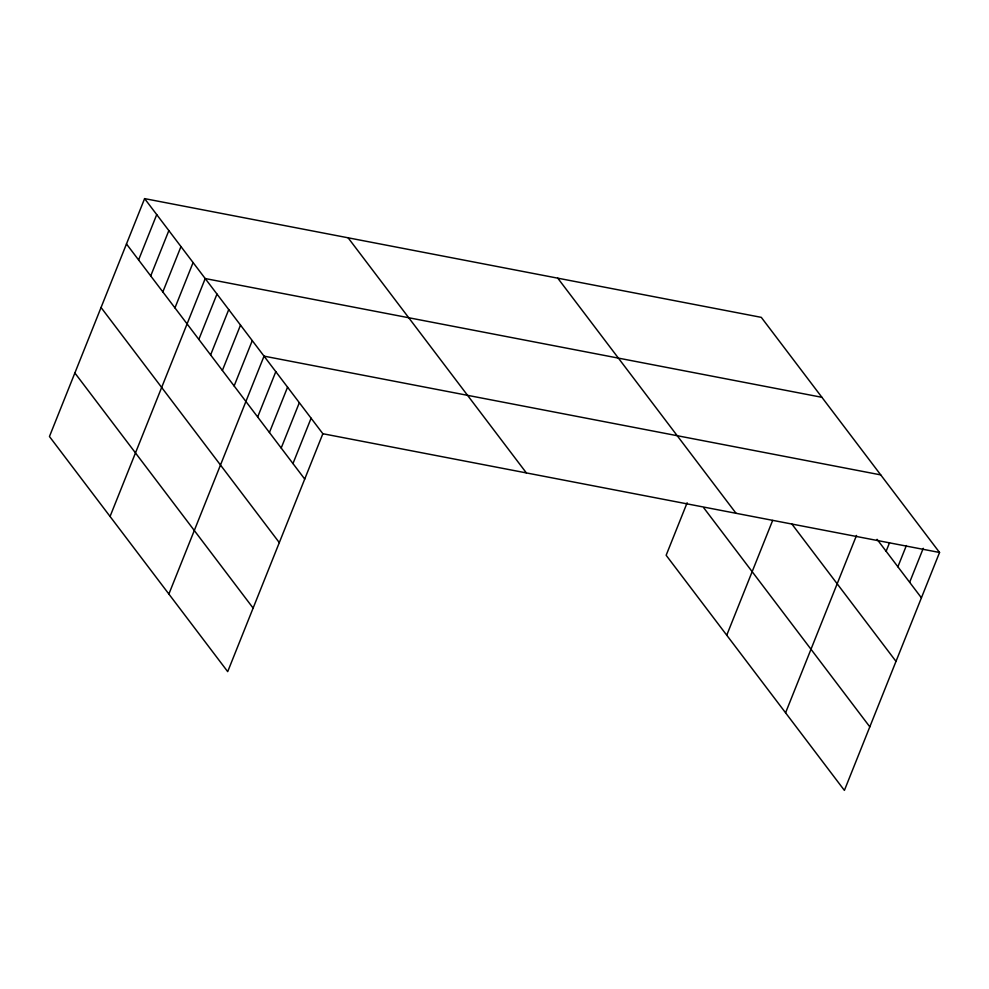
<?xml version="1.0" encoding="UTF-8"?>
<svg xmlns="http://www.w3.org/2000/svg" width="989" height="989" viewBox="0 0 989 989"><rect width="100%" height="100%" fill="white"/><g stroke="black" fill="none" stroke-linecap="round" stroke-linejoin="round"><path stroke-width="1.48" d="M144.604 198.616L49.45 436.52L227.705 671.642L322.859 433.726L144.604 198.616L761.295 317.358L939.55 552.48L844.396 790.384L666.141 555.274L687.132 502.771M138.596 259.946L156.732 214.601M150.711 275.931L168.847 230.585M162.839 291.916L180.975 246.582M174.954 307.9L193.09 262.567M110.063 516.456L205.218 278.552L821.896 397.306M198.838 339.412L216.974 294.067M210.608 354.927L228.743 309.594M222.377 370.442L240.512 325.109M234.133 385.97L252.269 340.624M168.884 594.043L264.038 356.139L880.729 474.893M257.672 416.999L275.807 371.654M269.428 432.514L287.564 387.181M281.197 448.029L299.333 402.696M292.967 463.557L311.102 418.211M726.742 635.21L772.656 520.424M785.575 712.797L856.511 535.432M886.119 551.269L889.519 542.763M897.888 566.784L906.381 545.532M909.645 582.298L923.256 548.302M322.859 433.726L939.55 552.48M877.07 539.326L921.414 597.826M791.917 524.096L895.997 661.369M557.784 278.181L736.039 513.291M703.674 507.716L869.813 726.841M348.116 237.805L526.371 472.915M126.468 243.949L304.723 479.072M101.051 307.505L279.306 542.615M74.867 372.977L253.122 608.087"/></g></svg>
